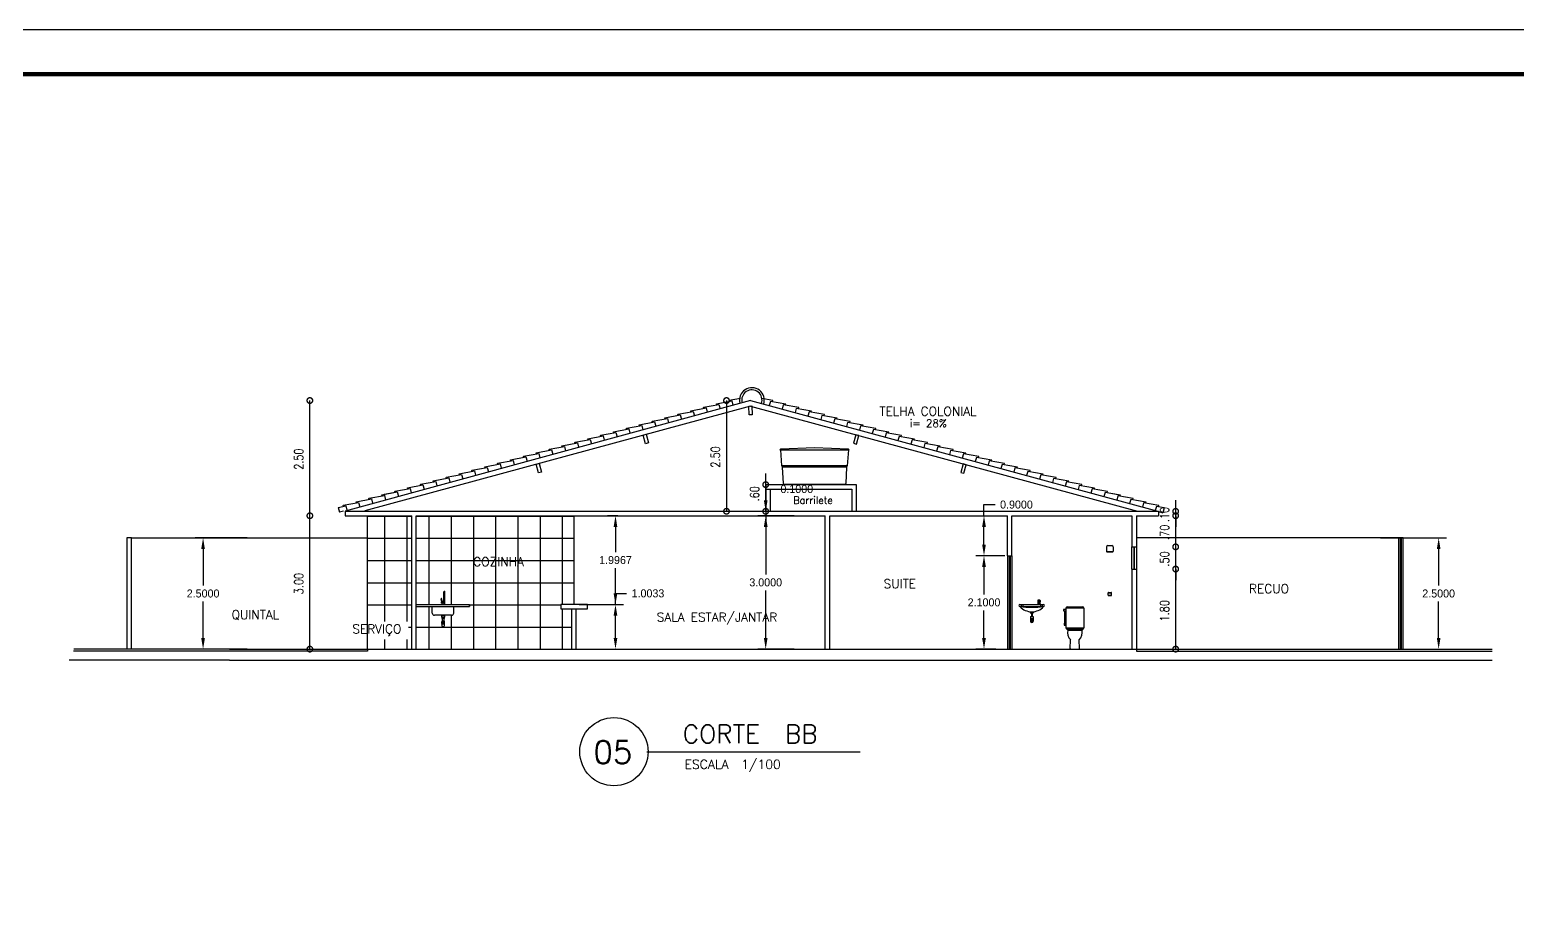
# Model space of a CAD drawing. Extents: x 1223 to 2114, y 507 to 973.
# Drawn here: x 1928.06 to 1961.52, y 643.52 to 662.98 of the extents above; entities that cross this region are included whole.
import ezdxf

# ---------------------------------------------------------------- set-up
doc = ezdxf.new("R2010")
doc.units = 0
doc.header["$MEASUREMENT"] = 0
doc.layers.get('0').update_dxf_attribs({"linetype": 'CONTINUOUS'})
doc.layers.get('DEFPOINTS').update_dxf_attribs({"linetype": 'CONTINUOUS'})
for name, color, linetype in [('BANHO_COZINHA', 7, 'CONTINUOUS'), ('CAIXA_DAGUA', 4, 'CONTINUOUS'), ('FORMATO', 4, 'CONTINUOUS'), ('JANELAS', 8, 'CONTINUOUS'), ('PAREDE', 2, 'CONTINUOUS'), ('PAREDES', 2, 'CONTINUOUS'), ('PILARES', 5, 'CONTINUOUS'), ('REBAIXO', 8, 'CONTINUOUS')]:
    doc.layers.add(name, color=color, linetype=linetype)
doc.styles.add('PADRAO_TXT', font='romans.shx')
doc.styles.add('REG80', font='romans.shx', dxfattribs={"width": 0.8, "height": 0.2})
doc.styles.add('ROMANS', font='romans', dxfattribs={"height": 0.1})
doc.dimstyles.get("Standard").update_dxf_attribs({"dimtxt": 0.18, "dimasz": 0.18, "dimexe": 0.18, "dimexo": 0.0625, "dimgap": 0.09, "dimtad": 0, "dimtih": 1, "dimtoh": 1, "dimdec": 4, "dimzin": 0, "dimdsep": 46, "dimtxsty": 'Standard', "dimcen": 0.09, "dimadec": 0, "dimazin": 0, "dimtfac": 1, "dimtdec": 4, "dimtofl": 0, "dimtmove": 0, "dimatfit": 3, "dimfxl": 0, "dimtolj": 1, "dimtzin": 0, "dimarcsym": 0})

# ---------------------------------------------------------------- blocks, each defined once
blk = doc.blocks.new('CUBA1F')
at = {"layer": 'BANHO_COZINHA'}
for p, q in [((-0.243, 0.8), (0.242, 0.8)), ((-0.243, 0.65), (-0.243, 0.8)), ((0.242, 0.65), (0.242, 0.8)), ((0.192, 0.6), (-0.193, 0.6)), ((0.14, 0.6), (-0.14, 0.6)), ((0.14, 0.6), (-0.14, 0.6)), ((0.032, 0.6), (-0.033, 0.6)), ((0.032, 0.595), (-0.033, 0.595)), ((0.032, 0.555), (-0.033, 0.555)), ((0.03, 0.452), (-0.03, 0.452)), ((0.03, 0.439), (-0.03, 0.439)), ((0.03, 0.431), (-0.03, 0.431)), ((0.03, 0.419), (-0.03, 0.419)), ((0.03, 0.41), (-0.03, 0.41)), ((0.03, 0.397), (-0.03, 0.397)), ((0.027, 0.545), (-0.027, 0.545)), ((0.027, 0.525), (-0.027, 0.525)), ((0.025, 0.47), (-0.025, 0.47))]:
    blk.add_line(p, q, dxfattribs=at)
for points in [[(-0.033, 0.6), (-0.033, 0.555)], [(-0.03, 0.452), (-0.03, 0.439)], [(-0.03, 0.431), (-0.03, 0.419)], [(-0.03, 0.41), (-0.03, 0.397)], [(-0.027, 0.545), (-0.027, 0.525)], [(-0.025, 0.555), (-0.025, 0.545)], [(-0.025, 0.47), (-0.025, 0.452)], [(-0.025, 0.439), (-0.025, 0.431)], [(-0.025, 0.419), (-0.025, 0.41)], [(-0.025, 0.397), (-0.025, 0.355)], [(-0.018, 0.525), (-0.018, 0.47)], [(0.018, 0.525), (0.018, 0.47)], [(0.025, 0.555), (0.025, 0.545)], [(0.025, 0.47), (0.025, 0.452)], [(0.025, 0.439), (0.025, 0.431)], [(0.025, 0.419), (0.025, 0.41)], [(0.025, 0.397), (0.025, 0.355)], [(0.027, 0.545), (0.027, 0.525)], [(0.03, 0.452), (0.03, 0.439)], [(0.03, 0.431), (0.03, 0.419)], [(0.03, 0.41), (0.03, 0.397)], [(0.032, 0.6), (0.032, 0.555)]]:
    blk.add_lwpolyline(points, dxfattribs=at)
for centre, radius, start, end in [((-0.193, 0.65), 0.05, 180, 270), ((0, 0.381), 0.0362, 226.3972, 313.6028), ((0.192, 0.65), 0.05, 270, 0)]:
    blk.add_arc(centre, radius, start, end, dxfattribs=at)
blk = doc.blocks.new('CXC1000L')
at = {"layer": 'CAIXA_DAGUA'}
for p, q in [((0.737, 0.425), (-0.737, 0.425)), ((0.722, 0.39), (-0.722, 0.39))]:
    blk.add_line(p, q, dxfattribs=at)
blk.add_lwpolyline([(-0.76, 0.8), (-0.78, 0.78), (0.78, 0.78), (0.76, 0.8), (0, 0.83)], close=True, dxfattribs=at)
blk.add_lwpolyline([(0.76, 0.78), (0.737, 0.425), (0.722, 0.39), (0.7, 0.027, -0.395965), (0.671, 0), (-0.671, 0, -0.395965), (-0.7, 0.027), (-0.722, 0.39), (-0.737, 0.425), (-0.76, 0.78)], format="xyb", dxfattribs=at)
blk = doc.blocks.new('VASOCXF')
at = {"layer": 'BANHO_COZINHA'}
for p, q in [((-0.195, 0.892), (-0.248, 0.892)), ((-0.248, 0.892), (-0.248, 0.862)), ((-0.248, 0.862), (-0.195, 0.862)), ((-0.223, 0.58), (-0.223, 0.862)), ((-0.195, 0.92), (-0.195, 0.48)), ((-0.193, 0.93), (0.203, 0.93)), ((-0.165, 0.95), (0.175, 0.95)), ((0.205, 0.92), (0.205, 0.48)), ((-0.195, 0.475), (0.205, 0.475)), ((-0.165, 0.45), (-0.156, 0.45)), ((-0.156, 0.45), (0.166, 0.45)), ((-0.156, 0.428), (0.166, 0.428)), ((0.166, 0.45), (0.175, 0.45)), ((-0.099, 0.01), (-0.09, 0.21)), ((-0.089, 0), (0.1, 0)), ((0.11, 0.01), (0.1, 0.21))]:
    blk.add_line(p, q, dxfattribs=at)
blk.add_lwpolyline([(-0.206, 0.58), (-0.239, 0.58), (-0.239, 0.535), (-0.206, 0.535)], close=True, dxfattribs=at)
for centre, radius, start, end in [((-0.165, 0.92), 0.03, 90, 180), ((0.175, 0.92), 0.03, 0, 90), ((-0.165, 0.48), 0.03, 180, 270), ((-0.155, 0.439), 0.0111, 95.7268, 264.2732), ((0.07, 0.377), 0.231, 167.3181, 226.3748), ((-0.059, 0.377), 0.231, 313.6252, 12.6819), ((0.165, 0.439), 0.0111, 275.7268, 84.2732), ((0.175, 0.48), 0.03, 270, 0), ((-0.089, 0.01), 0.01, 177.2737, 270), ((0.1, 0.01), 0.01, 270, 2.7263)]:
    blk.add_arc(centre, radius, start, end, dxfattribs=at)
blk = doc.blocks.new('CHUVF')
at = {"layer": 'BANHO_COZINHA'}
for p, q in [((-0.076, 2.23), (-0.076, 2.138)), ((-0.066, 2.119), (-0.073, 2.131)), ((-0.066, 2.128), (0.066, 2.128)), ((-0.066, 2.119), (0.066, 2.119)), ((-0.046, 2.26), (0.046, 2.26)), ((0.066, 2.119), (0.073, 2.131)), ((0.076, 2.23), (0.076, 2.138)), ((-0.039, 1.145), (-0.039, 1.197)), ((-0.039, 1.197), (0.039, 1.197)), ((-0.039, 1.145), (0.039, 1.145)), ((-0.029, 1.207), (0.029, 1.207)), ((-0.029, 1.135), (0.029, 1.135)), ((0.039, 1.145), (0.039, 1.197))]:
    blk.add_line(p, q, dxfattribs=at)
for centre, radius, start, end in [((-0.046, 2.23), 0.03, 90, 180), ((-0.066, 2.138), 0.01, 180, 270), ((0.046, 2.23), 0.03, 0, 90), ((0.066, 2.138), 0.01, 270, 0), ((-0.029, 1.197), 0.01, 90, 180), ((-0.029, 1.145), 0.01, 180, 270), ((0.029, 1.197), 0.01, 0, 90), ((0.029, 1.145), 0.01, 270, 360)]:
    blk.add_arc(centre, radius, start, end, dxfattribs=at)
blk = doc.blocks.new('LAVAT2F')
at = {"layer": 'BANHO_COZINHA'}
for p, q in [((-0.266, 0.8), (0.266, 0.8)), ((-0.266, 0.756), (0.266, 0.756)), ((-0.235, 0.8), (-0.235, 0.756)), ((-0.198, 0.8), (-0.198, 0.756)), ((0.136, 0.891), (0.136, 0.857)), ((0.186, 0.886), (0.136, 0.886)), ((0.186, 0.884), (0.136, 0.884)), ((0.136, 0.822), (0.136, 0.806)), ((0.186, 0.806), (0.136, 0.806)), ((0.143, 0.821), (0.154, 0.877)), ((0.179, 0.821), (0.143, 0.821)), ((0.177, 0.9), (0.145, 0.9)), ((0.148, 0.848), (0.145, 0.848)), ((0.145, 0.831), (0.145, 0.831)), ((0.15, 0.8), (0.15, 0.806)), ((0.154, 0.877), (0.167, 0.877)), ((0.179, 0.821), (0.167, 0.877)), ((0.17, 0.8), (0.17, 0.806)), ((0.177, 0.848), (0.173, 0.848)), ((0.177, 0.831), (0.177, 0.831)), ((0.186, 0.891), (0.186, 0.857)), ((0.186, 0.822), (0.186, 0.806)), ((0.198, 0.8), (0.198, 0.756)), ((0.235, 0.8), (0.235, 0.756)), ((-0.034, 0.641), (-0.034, 0.621)), ((-0.034, 0.624), (0.038, 0.624)), ((-0.034, 0.621), (-0.014, 0.601)), ((-0.034, 0.621), (0.038, 0.621)), ((-0.03, 0.491), (0.034, 0.491)), ((-0.03, 0.491), (-0.03, 0.486)), ((-0.03, 0.486), (0.034, 0.486)), ((-0.03, 0.479), (0.034, 0.479)), ((-0.03, 0.479), (-0.03, 0.474)), ((-0.03, 0.474), (0.034, 0.474)), ((-0.03, 0.466), (0.034, 0.466)), ((-0.03, 0.466), (-0.03, 0.461)), ((-0.03, 0.461), (0.034, 0.461)), ((-0.03, 0.436), (0.034, 0.436)), ((-0.03, 0.436), (-0.03, 0.431)), ((-0.03, 0.431), (0.034, 0.431)), ((-0.028, 0.531), (0.032, 0.531)), ((-0.028, 0.531), (-0.028, 0.491)), ((-0.028, 0.486), (-0.028, 0.479)), ((-0.028, 0.474), (-0.028, 0.466)), ((-0.028, 0.461), (-0.028, 0.436)), ((-0.028, 0.431), (-0.028, 0.426)), ((-0.023, 0.621), (0.027, 0.621)), ((-0.014, 0.601), (0.018, 0.601)), ((-0.008, 0.601), (-0.008, 0.531)), ((0.012, 0.601), (0.012, 0.531)), ((0.018, 0.601), (0.038, 0.621)), ((0.032, 0.531), (0.032, 0.491)), ((0.032, 0.486), (0.032, 0.479)), ((0.032, 0.474), (0.032, 0.466)), ((0.032, 0.461), (0.032, 0.436)), ((0.032, 0.431), (0.032, 0.426)), ((0.034, 0.491), (0.034, 0.486)), ((0.034, 0.479), (0.034, 0.474)), ((0.034, 0.466), (0.034, 0.461)), ((0.034, 0.436), (0.034, 0.431)), ((0.038, 0.641), (0.038, 0.621))]:
    blk.add_line(p, q, dxfattribs=at)
for centre, radius, start, end in [((-0.266, 0.778), 0.0221, 90, 270), ((0, 1.005), 0.365, 223.0946, 316.9054), ((0, 3.752), 3.009, 264.9215, 275.0785), ((0.145, 0.891), 0.009, 90, 180), ((0.145, 0.857), 0.009, 180, 270), ((0.145, 0.822), 0.009, 90, 180), ((0.161, 0.873), 0.00817, 32.9909, 147.0091), ((0.177, 0.891), 0.009, 0, 90), ((0.177, 0.857), 0.009, 270, 0), ((0.177, 0.822), 0.009, 0, 90), ((0.266, 0.778), 0.0221, 270, 90), ((0.002, 0.426), 0.03, 180, 0)]:
    blk.add_arc(centre, radius, start, end, dxfattribs=at)
blk = doc.blocks.new('*X132')
at = {"color": 0}
for p, q in [((1936.652, 652.038), (1935.652, 652.038)), ((1936.043, 649.671), (1936.043, 652.052)), ((1936.543, 649.671), (1936.543, 652.052)), ((1940.302, 652.038), (1936.752, 652.038)), ((1937.043, 650.052), (1937.043, 652.052)), ((1937.543, 650.052), (1937.543, 652.052)), ((1938.043, 649.052), (1938.043, 652.052)), ((1938.543, 649.052), (1938.543, 652.052)), ((1939.043, 649.052), (1939.043, 652.052)), ((1939.543, 649.052), (1939.543, 652.052)), ((1940.043, 650.055), (1940.043, 652.052)), ((1936.652, 651.538), (1935.652, 651.538)), ((1940.302, 651.538), (1936.752, 651.538)), ((1936.652, 651.038), (1935.652, 651.038)), ((1940.302, 651.038), (1936.752, 651.038)), ((1936.652, 650.538), (1935.652, 650.538)), ((1940.302, 650.538), (1936.752, 650.538)), ((1936.652, 650.038), (1935.652, 650.038)), ((1937.043, 649.052), (1937.043, 650.013)), ((1940.002, 650.038), (1937.952, 650.038)), ((1940.043, 649.052), (1940.043, 649.955)), ((1937.543, 649.052), (1937.543, 649.813)), ((1936.043, 649.052), (1936.043, 649.271)), ((1936.543, 649.052), (1936.543, 649.271)), ((1936.652, 649.538), (1936.579, 649.538)), ((1940.252, 649.538), (1936.752, 649.538))]:
    blk.add_line(p, q, dxfattribs=at)
blk = doc.blocks.new('*D502')
at = {"layer": 'DEFPOINTS', "color": 0, "transparency": 16777216}
for p in [(1931.955, 651.552), (1933.01, 651.552), (1933.01, 649.052)]:
    blk.add_point(p, dxfattribs=at)
at = {"layer": 'PAREDE', "color": 0, "lineweight": -2, "transparency": 16777216}
for p, q in [((1932.947, 651.552), (1931.775, 651.552)), ((1932.947, 649.052), (1931.775, 649.052))]:
    blk.add_line(p, q, dxfattribs=at)
at = {"layer": 'PAREDE', "color": 7, "lineweight": -2, "transparency": 16777216}
for p, q in [((1931.955, 651.302), (1931.955, 650.482)), ((1931.955, 649.302), (1931.955, 650.122))]:
    blk.add_line(p, q, dxfattribs=at)
at = {"layer": 'PAREDE', "color": 7, "transparency": 16777216}
for points in [[(1931.913, 651.302), (1931.996, 651.302), (1931.955, 651.552)], [(1931.913, 649.302), (1931.996, 649.302), (1931.955, 649.052)]]:
    blk.add_solid(points, dxfattribs=at)
at = {"layer": 'PAREDE', "color": 0, "transparency": 16777216, "insert": (1931.955, 650.302), "char_height": 0.18, "attachment_point": 5}
blk.add_mtext('\\A1;2.5000', dxfattribs=at)
blk = doc.blocks.new('*D503')
at = {"layer": 'DEFPOINTS', "color": 0, "transparency": 16777216}
for p in [(1958.38, 651.552), (1959.751, 651.552), (1958.38, 649.052)]:
    blk.add_point(p, dxfattribs=at)
at = {"layer": 'PAREDE', "color": 0, "lineweight": -2, "transparency": 16777216}
for p, q in [((1958.443, 651.552), (1959.931, 651.552)), ((1958.443, 649.052), (1959.931, 649.052))]:
    blk.add_line(p, q, dxfattribs=at)
at = {"layer": 'PAREDE', "color": 7, "lineweight": -2, "transparency": 16777216}
for p, q in [((1959.751, 651.302), (1959.751, 650.482)), ((1959.751, 649.302), (1959.751, 650.122))]:
    blk.add_line(p, q, dxfattribs=at)
at = {"layer": 'PAREDE', "color": 7, "transparency": 16777216}
for points in [[(1959.71, 651.302), (1959.793, 651.302), (1959.751, 651.552)], [(1959.71, 649.302), (1959.793, 649.302), (1959.751, 649.052)]]:
    blk.add_solid(points, dxfattribs=at)
at = {"layer": 'PAREDE', "color": 0, "transparency": 16777216, "insert": (1959.751, 650.302), "char_height": 0.18, "attachment_point": 5}
blk.add_mtext('\\A1;2.5000', dxfattribs=at)
blk = doc.blocks.new('*D504')
at = {"layer": 'DEFPOINTS', "color": 0, "transparency": 16777216}
for p in [(1949.523, 651.152), (1950.052, 651.152), (1949.85, 649.052)]:
    blk.add_point(p, dxfattribs=at)
at = {"layer": 'PAREDE', "color": 0, "lineweight": -2, "transparency": 16777216}
for p, q in [((1949.989, 651.152), (1949.343, 651.152)), ((1949.787, 649.052), (1949.343, 649.052))]:
    blk.add_line(p, q, dxfattribs=at)
at = {"layer": 'PAREDE', "color": 7, "lineweight": -2, "transparency": 16777216}
for p, q in [((1949.523, 650.902), (1949.523, 650.282)), ((1949.523, 649.302), (1949.523, 649.922))]:
    blk.add_line(p, q, dxfattribs=at)
at = {"layer": 'PAREDE', "color": 7, "transparency": 16777216}
for points in [[(1949.481, 650.902), (1949.565, 650.902), (1949.523, 651.152)], [(1949.481, 649.302), (1949.565, 649.302), (1949.523, 649.052)]]:
    blk.add_solid(points, dxfattribs=at)
at = {"layer": 'PAREDE', "color": 0, "transparency": 16777216, "insert": (1949.523, 650.102), "char_height": 0.18, "attachment_point": 5}
blk.add_mtext('\\A1;2.1000', dxfattribs=at)
blk = doc.blocks.new('*D505')
at = {"layer": 'DEFPOINTS', "color": 0, "transparency": 16777216}
for p in [(1949.313, 652.052), (1949.523, 652.052), (1950.052, 651.152)]:
    blk.add_point(p, dxfattribs=at)
at = {"layer": 'PAREDE', "color": 7, "lineweight": -2, "transparency": 16777216}
for p, q in [((1949.523, 652.052), (1949.523, 652.302)), ((1949.523, 652.302), (1949.773, 652.302)), ((1949.523, 651.402), (1949.523, 651.802))]:
    blk.add_line(p, q, dxfattribs=at)
at = {"layer": 'PAREDE', "color": 0, "lineweight": -2, "transparency": 16777216}
for p, q in [((1949.375, 652.052), (1949.703, 652.052)), ((1949.989, 651.152), (1949.343, 651.152))]:
    blk.add_line(p, q, dxfattribs=at)
at = {"layer": 'PAREDE', "color": 7, "transparency": 16777216}
for points in [[(1949.481, 651.802), (1949.565, 651.802), (1949.523, 652.052)], [(1949.481, 651.402), (1949.565, 651.402), (1949.523, 651.152)]]:
    blk.add_solid(points, dxfattribs=at)
at = {"layer": 'PAREDE', "color": 0, "transparency": 16777216, "insert": (1950.253, 652.302), "char_height": 0.18, "attachment_point": 5}
blk.add_mtext('\\A1;0.9000', dxfattribs=at)
blk = doc.blocks.new('*D506')
at = {"layer": 'DEFPOINTS', "color": 0, "transparency": 16777216}
for p in [(1944.612, 652.052), (1945.318, 652.052), (1945.318, 649.052)]:
    blk.add_point(p, dxfattribs=at)
at = {"layer": 'PAREDE', "color": 0, "lineweight": -2, "transparency": 16777216}
for p, q in [((1945.256, 652.052), (1944.432, 652.052)), ((1945.256, 649.052), (1944.432, 649.052))]:
    blk.add_line(p, q, dxfattribs=at)
at = {"layer": 'PAREDE', "color": 7, "lineweight": -2, "transparency": 16777216}
for p, q in [((1944.612, 651.802), (1944.612, 650.732)), ((1944.612, 649.302), (1944.612, 650.372))]:
    blk.add_line(p, q, dxfattribs=at)
at = {"layer": 'PAREDE', "color": 7, "transparency": 16777216}
for points in [[(1944.571, 651.802), (1944.654, 651.802), (1944.612, 652.052)], [(1944.571, 649.302), (1944.654, 649.302), (1944.612, 649.052)]]:
    blk.add_solid(points, dxfattribs=at)
at = {"layer": 'PAREDE', "color": 0, "transparency": 16777216, "insert": (1944.612, 650.552), "char_height": 0.18, "attachment_point": 5}
blk.add_mtext('\\A1;3.0000', dxfattribs=at)
blk = doc.blocks.new('*D507')
at = {"layer": 'DEFPOINTS', "color": 0, "transparency": 16777216}
for p in [(1944.069, 652.152), (1944.612, 652.152), (1945.318, 652.052)]:
    blk.add_point(p, dxfattribs=at)
at = {"layer": 'PAREDE', "color": 7, "lineweight": -2, "transparency": 16777216}
for p, q in [((1944.612, 652.402), (1944.612, 652.652)), ((1944.612, 652.652), (1944.862, 652.652)), ((1944.612, 651.802), (1944.612, 651.552))]:
    blk.add_line(p, q, dxfattribs=at)
at = {"layer": 'PAREDE', "color": 0, "lineweight": -2, "transparency": 16777216}
for p, q in [((1944.131, 652.152), (1944.792, 652.152)), ((1945.256, 652.052), (1944.432, 652.052))]:
    blk.add_line(p, q, dxfattribs=at)
at = {"layer": 'PAREDE', "color": 7, "transparency": 16777216}
for points in [[(1944.571, 652.402), (1944.654, 652.402), (1944.612, 652.152)], [(1944.571, 651.802), (1944.654, 651.802), (1944.612, 652.052)]]:
    blk.add_solid(points, dxfattribs=at)
at = {"layer": 'PAREDE', "color": 0, "transparency": 16777216, "insert": (1945.312, 652.652), "char_height": 0.18, "attachment_point": 5}
blk.add_mtext('\\A1;0.1000', dxfattribs=at)
blk = doc.blocks.new('_DOTSMALL')
at = {"color": 0, "linetype": 'ByBlock', "const_width": 0.5}
blk.add_lwpolyline([(-0.0625, 0, 1), (0.0625, 0, 1)], format="xyb", close=True, dxfattribs=at)
blk = doc.blocks.new('*U133')
at = {"color": 3, "style": 'REG80', "width": 0.8}
blk.add_text('.60', height=0.2, rotation=90, dxfattribs=at).set_placement((1944.462, 652.375))
blk = doc.blocks.new('*D508')
at = {"layer": 'DEFPOINTS', "color": 0, "transparency": 16777216}
for p in [(1940.352, 650.055), (1941.233, 650.055), (1940.352, 649.052)]:
    blk.add_point(p, dxfattribs=at)
at = {"layer": 'PAREDE', "color": 7, "lineweight": -2, "transparency": 16777216}
for p, q in [((1941.233, 650.055), (1941.233, 650.305)), ((1941.233, 650.305), (1941.483, 650.305)), ((1941.233, 649.302), (1941.233, 649.805))]:
    blk.add_line(p, q, dxfattribs=at)
at = {"layer": 'PAREDE', "color": 0, "lineweight": -2, "transparency": 16777216}
for p, q in [((1940.414, 650.055), (1941.413, 650.055)), ((1940.414, 649.052), (1941.413, 649.052))]:
    blk.add_line(p, q, dxfattribs=at)
at = {"layer": 'PAREDE', "color": 7, "transparency": 16777216}
for points in [[(1941.191, 649.805), (1941.274, 649.805), (1941.233, 650.055)], [(1941.191, 649.302), (1941.274, 649.302), (1941.233, 649.052)]]:
    blk.add_solid(points, dxfattribs=at)
at = {"layer": 'PAREDE', "color": 0, "transparency": 16777216, "insert": (1941.963, 650.305), "char_height": 0.18, "attachment_point": 5}
blk.add_mtext('\\A1;1.0033', dxfattribs=at)
blk = doc.blocks.new('*D509')
at = {"layer": 'DEFPOINTS', "color": 0, "transparency": 16777216}
for p in [(1941.233, 652.052), (1941.352, 652.052), (1940.352, 650.055)]:
    blk.add_point(p, dxfattribs=at)
at = {"layer": 'PAREDE', "color": 0, "lineweight": -2, "transparency": 16777216}
for p, q in [((1941.289, 652.052), (1941.053, 652.052)), ((1940.414, 650.055), (1941.413, 650.055))]:
    blk.add_line(p, q, dxfattribs=at)
at = {"layer": 'PAREDE', "color": 7, "lineweight": -2, "transparency": 16777216}
for p, q in [((1941.233, 651.802), (1941.233, 651.234)), ((1941.233, 650.305), (1941.233, 650.874))]:
    blk.add_line(p, q, dxfattribs=at)
at = {"layer": 'PAREDE', "color": 7, "transparency": 16777216}
for points in [[(1941.191, 651.802), (1941.274, 651.802), (1941.233, 652.052)], [(1941.191, 650.305), (1941.274, 650.305), (1941.233, 650.055)]]:
    blk.add_solid(points, dxfattribs=at)
at = {"layer": 'PAREDE', "color": 0, "transparency": 16777216, "insert": (1941.233, 651.054), "char_height": 0.18, "attachment_point": 5}
blk.add_mtext('\\A1;1.9967', dxfattribs=at)
blk = doc.blocks.new('*U52')
at = {"color": 3, "style": 'REG80', "width": 0.8}
blk.add_text('3.00', height=0.2, rotation=90, dxfattribs=at).set_placement((1934.207, 650.285))
blk = doc.blocks.new('*D51')
at = {"transparency": 16777216}
blk.add_line((1934.357, 649.052), (1934.357, 652.052), dxfattribs=at)
at = {"layer": 'DEFPOINTS', "color": 0, "transparency": 16777216}
for p in [(1934.357, 652.052), (1936.652, 652.052), (1936.652, 649.052)]:
    blk.add_point(p, dxfattribs=at)
at = {"transparency": 16777216, "xscale": 0.25, "yscale": 0.25, "zscale": 0.25}
for p, rotation in [((1934.357, 652.052), 90), ((1934.357, 649.052), 270)]:
    blk.add_blockref('_DOTSMALL', p, dxfattribs=dict(at, rotation=rotation))
at = {"layer": 'PILARES', "transparency": 16777216}
blk.add_blockref('*U52', (0, 0), dxfattribs=at)
blk = doc.blocks.new('*U58')
at = {"color": 3, "style": 'REG80', "width": 0.8}
blk.add_text('1.80', height=0.2, rotation=90, dxfattribs=at).set_placement((1953.685, 649.674))
blk = doc.blocks.new('*D57')
at = {"transparency": 16777216}
blk.add_line((1953.835, 649.052), (1953.835, 650.852), dxfattribs=at)
at = {"layer": 'DEFPOINTS', "color": 0, "transparency": 16777216}
for p in [(1952.952, 650.852), (1953.835, 650.852), (1952.952, 649.052)]:
    blk.add_point(p, dxfattribs=at)
at = {"transparency": 16777216, "xscale": 0.25, "yscale": 0.25, "zscale": 0.25}
for p, rotation in [((1953.835, 650.852), 90), ((1953.835, 649.052), 270)]:
    blk.add_blockref('_DOTSMALL', p, dxfattribs=dict(at, rotation=rotation))
at = {"layer": 'PILARES', "transparency": 16777216}
blk.add_blockref('*U58', (0, 0), dxfattribs=at)
blk = doc.blocks.new('*U60')
at = {"color": 3, "style": 'REG80', "width": 0.8}
blk.add_text('.50', height=0.2, rotation=90, dxfattribs=at).set_placement((1953.685, 650.908))
blk = doc.blocks.new('*D59')
at = {"transparency": 16777216}
for p, q in [((1953.835, 651.352), (1953.835, 651.602)), ((1953.835, 650.852), (1953.835, 651.352)), ((1953.835, 650.852), (1953.835, 650.602))]:
    blk.add_line(p, q, dxfattribs=at)
at = {"layer": 'DEFPOINTS', "color": 0, "transparency": 16777216}
for p in [(1952.952, 651.352), (1953.835, 651.352), (1952.952, 650.852)]:
    blk.add_point(p, dxfattribs=at)
at = {"transparency": 16777216, "xscale": 0.25, "yscale": 0.25, "zscale": 0.25}
for p, rotation in [((1953.835, 651.352), 270), ((1953.835, 650.852), 90)]:
    blk.add_blockref('_DOTSMALL', p, dxfattribs=dict(at, rotation=rotation))
at = {"layer": 'PILARES', "transparency": 16777216}
blk.add_blockref('*U60', (0, 0), dxfattribs=at)
blk = doc.blocks.new('*U62')
at = {"color": 3, "style": 'REG80', "width": 0.8}
blk.add_text('.70', height=0.2, rotation=90, dxfattribs=at).set_placement((1953.685, 651.508))
blk = doc.blocks.new('*D61')
at = {"transparency": 16777216}
blk.add_line((1953.835, 651.352), (1953.835, 652.052), dxfattribs=at)
at = {"layer": 'DEFPOINTS', "color": 0, "transparency": 16777216}
for p in [(1952.952, 652.052), (1953.835, 652.052), (1952.952, 651.352)]:
    blk.add_point(p, dxfattribs=at)
at = {"transparency": 16777216, "xscale": 0.25, "yscale": 0.25, "zscale": 0.25}
for p, rotation in [((1953.835, 652.052), 90), ((1953.835, 651.352), 270)]:
    blk.add_blockref('_DOTSMALL', p, dxfattribs=dict(at, rotation=rotation))
at = {"layer": 'PILARES', "transparency": 16777216}
blk.add_blockref('*U62', (0, 0), dxfattribs=at)
blk = doc.blocks.new('*U64')
at = {"color": 3, "style": 'REG80', "width": 0.8}
blk.add_text('.10', height=0.2, rotation=90, dxfattribs=at).set_placement((1953.685, 651.907))
blk = doc.blocks.new('*D63')
at = {"transparency": 16777216}
for p, q in [((1953.835, 652.151), (1953.835, 652.401)), ((1953.835, 652.052), (1953.835, 652.151)), ((1953.835, 652.052), (1953.835, 651.802))]:
    blk.add_line(p, q, dxfattribs=at)
at = {"layer": 'DEFPOINTS', "color": 0, "transparency": 16777216}
for p in [(1952.952, 652.052), (1952.978, 652.151), (1953.835, 652.151)]:
    blk.add_point(p, dxfattribs=at)
at = {"transparency": 16777216, "xscale": 0.25, "yscale": 0.25, "zscale": 0.25}
for p, rotation in [((1953.835, 652.151), 270), ((1953.835, 652.052), 90)]:
    blk.add_blockref('_DOTSMALL', p, dxfattribs=dict(at, rotation=rotation))
at = {"layer": 'PILARES', "transparency": 16777216}
blk.add_blockref('*U64', (0, 0), dxfattribs=at)

msp = doc.modelspace()

# ---------------------------------------------------------------- linework, layer by layer
msp.add_line((1934.35682, 652.05206), (1934.35682, 654.6434))
at = {"color": 7, "linetype": 'ByBlock'}
for p, q in [((1943.72992, 654.6434), (1943.72992, 652.15206)), ((1944.61227, 652.75206), (1944.61227, 653.00206)), ((1944.61227, 652.15206), (1944.61227, 652.75206)), ((1944.61227, 652.15206), (1944.61227, 651.90206))]:
    msp.add_line(p, q, dxfattribs=at)
at = {"layer": 'BANHO_COZINHA'}
for p, q in [((1937.37401, 650.10759), (1937.37401, 650.34231)), ((1937.37401, 650.29005), (1937.3966, 650.29005)), ((1937.37628, 650.29252), (1937.37628, 650.34231)), ((1937.37628, 650.29252), (1937.39432, 650.29252)), ((1937.39432, 650.29252), (1937.39432, 650.34231)), ((1937.3966, 650.05206), (1937.3966, 650.34231)), ((1936.75167, 650.05206), (1937.95167, 650.05206)), ((1936.75167, 650.01271), (1936.75167, 650.05206)), ((1936.75167, 650.01271), (1937.95167, 650.01271)), ((1937.32674, 650.10759), (1937.30843, 650.18456)), ((1937.33776, 650.10759), (1937.31886, 650.18704)), ((1937.95167, 650.01271), (1937.95167, 650.05206)), ((1937.95167, 650.05206), (1937.95167, 650.01271))]:
    msp.add_line(p, q, dxfattribs=at)
for points in [[(1937.3856, 650.08351), (1937.31714, 650.08351), (1937.31714, 650.10759), (1937.3856, 650.10759)], [(1937.38584, 650.08351), (1937.31738, 650.08351), (1937.31738, 650.10759), (1937.38584, 650.10759)], [(1937.36522, 650.10759), (1937.33751, 650.10759), (1937.33751, 650.12312), (1937.36522, 650.12312)], [(1937.36547, 650.10759), (1937.33776, 650.10759), (1937.33776, 650.12312), (1937.36547, 650.12312)]]:
    msp.add_lwpolyline(points, close=True, dxfattribs=at)
for points in [[(1937.38085, 650.05206), (1937.38085, 650.08351), (1937.3238, 650.08351), (1937.3238, 650.05206)], [(1937.38109, 650.05206), (1937.38109, 650.08351), (1937.32404, 650.08351), (1937.32404, 650.05206)]]:
    msp.add_lwpolyline(points, dxfattribs=at)
for centre, radius, start, end in [((1937.38531, 650.34231), 0.01129, 0, 180), ((1937.38531, 650.34231), 0.00883, 0, 180), ((1937.31364, 650.1858), 0.00536, 13.379466, 193.379466)]:
    msp.add_arc(centre, radius, start, end, dxfattribs=at)
at = {"layer": 'DEFPOINTS', "color": 0, "linetype": 'ByBlock'}
for p in [(1944.26995, 654.6434), (1944.61227, 652.75206), (1944.61227, 652.75206), (1946.54771, 652.65206), (1946.54771, 652.65206), (1946.64771, 652.75206), (1943.72992, 652.15206), (1944.06862, 652.15206), (1944.06862, 652.15206)]:
    msp.add_point(p, dxfattribs=at)
at = {"layer": 'FORMATO'}
for p, q in [((1958.95167, 651.55206), (1958.85167, 651.55206)), ((1958.85167, 651.55206), (1958.85167, 649.05206)), ((1958.89167, 649.05206), (1958.89167, 651.55206)), ((1958.91167, 651.55206), (1958.91167, 649.05206)), ((1958.95167, 649.05206), (1958.95167, 651.55206))]:
    msp.add_line(p, q, dxfattribs=at)
msp.add_lwpolyline([(1900.40266, 603.5837), (1982.00266, 603.5837), (1982.00266, 662.9837), (1900.40266, 662.9837)], close=True, dxfattribs=at)
at = {"layer": 'FORMATO', "const_width": 0.1}
msp.add_lwpolyline([(1901.40266, 604.5837), (1981.00266, 604.5837), (1981.00266, 661.9837), (1901.40266, 661.9837)], close=True, dxfattribs=at)
at = {"layer": 'JANELAS'}
for p, q in [((1935.65167, 649.05206), (1935.65167, 652.05206)), ((1930.34167, 651.55206), (1935.65167, 651.55206)), ((1958.85167, 651.55206), (1952.95167, 651.55206)), ((1935.65167, 649.00206), (1929.03869, 649.00206)), ((1935.65167, 649.05206), (1935.65167, 649.05206)), ((1935.65167, 649.05206), (1935.65167, 649.00206)), ((1941.93616, 646.74387), (1946.73814, 646.74387))]:
    msp.add_line(p, q, dxfattribs=at)
msp.add_circle((1941.19769, 646.74387), 0.76764, dxfattribs=at)
at = {"layer": 'PAREDE'}
for p, q in [((1935.15167, 652.15206), (1953.45167, 652.15206)), ((1935.15167, 652.15206), (1935.15167, 652.05206)), ((1935.15167, 652.05206), (1936.65167, 652.05206)), ((1936.65167, 649.05206), (1936.65167, 652.05206)), ((1936.75167, 649.05206), (1936.75167, 652.05206)), ((1936.75167, 652.05206), (1945.95167, 652.05206)), ((1945.95167, 649.05206), (1945.95167, 652.05206)), ((1946.05167, 649.05206), (1946.05167, 652.05206)), ((1946.05167, 652.05206), (1950.05167, 652.05206)), ((1950.05167, 651.15206), (1950.05167, 652.05206)), ((1950.15167, 651.15206), (1950.15167, 652.05206)), ((1950.15167, 652.05206), (1952.85167, 652.05206)), ((1952.85167, 652.05206), (1952.85167, 651.35206)), ((1952.95167, 652.05206), (1952.95167, 651.35206)), ((1952.95167, 652.05206), (1953.45167, 652.05206)), ((1953.45167, 652.15206), (1953.45167, 652.05206)), ((1930.34167, 651.55206), (1930.24167, 651.55206)), ((1930.24167, 651.55206), (1930.24167, 649.05206)), ((1930.34167, 649.05206), (1930.34167, 651.55206)), ((1952.85167, 651.35206), (1952.95167, 651.35206)), ((1950.05167, 651.15206), (1950.15167, 651.15206)), ((1952.85167, 650.85206), (1952.95167, 650.85206)), ((1952.85167, 650.85206), (1952.85167, 649.05206)), ((1952.95167, 650.85206), (1952.95167, 649.05206)), ((1932.55167, 649.05206), (1929.0469, 649.05206)), ((1932.55167, 649.05206), (1956.05167, 649.05206)), ((1956.05167, 649.05206), (1960.95167, 649.05206)), ((1932.55167, 648.80206), (1928.9402, 648.80206)), ((1932.55167, 648.80206), (1956.05167, 648.80206)), ((1956.05167, 648.80206), (1960.95167, 648.80206))]:
    msp.add_line(p, q, dxfattribs=at)
at = {"layer": 'REBAIXO'}
for p, q in [((1944.26995, 654.6434), (1935.15167, 652.15206)), ((1943.50306, 654.57144), (1943.84867, 654.63435)), ((1943.50981, 654.54663), (1943.50306, 654.57144)), ((1943.79255, 654.65018), (1944.04597, 654.6963)), ((1943.7993, 654.62536), (1943.79255, 654.65018)), ((1943.84867, 654.63435), (1943.87491, 654.53786)), ((1944.26995, 654.6434), (1953.43007, 652.15206)), ((1944.77515, 654.64072), (1944.52173, 654.68685)), ((1944.71903, 654.62489), (1944.69279, 654.5284)), ((1945.06464, 654.56199), (1944.71903, 654.62489)), ((1944.7684, 654.61591), (1944.77515, 654.64072)), ((1945.05789, 654.53717), (1945.06464, 654.56199)), ((1944.26646, 654.51999), (1935.59488, 652.16152)), ((1942.05564, 654.17778), (1942.40125, 654.24069)), ((1942.34513, 654.25651), (1942.69073, 654.31942)), ((1942.35188, 654.2317), (1942.34513, 654.25651)), ((1942.40125, 654.24069), (1942.42749, 654.14419)), ((1942.63461, 654.33524), (1942.98022, 654.39815)), ((1942.64136, 654.31043), (1942.63461, 654.33524)), ((1942.69073, 654.31942), (1942.71698, 654.22292)), ((1942.9241, 654.41398), (1943.2697, 654.47688)), ((1942.93084, 654.38916), (1942.9241, 654.41398)), ((1942.98022, 654.39815), (1943.00646, 654.30166)), ((1943.21358, 654.49271), (1943.55918, 654.55562)), ((1943.22033, 654.4679), (1943.21358, 654.49271)), ((1943.2697, 654.47688), (1943.29594, 654.38039)), ((1943.2697, 654.47688), (1943.29594, 654.38039)), ((1943.55918, 654.55562), (1943.58543, 654.45912)), ((1944.26646, 654.51999), (1952.97282, 652.15206)), ((1945.00852, 654.54616), (1944.98227, 654.44966)), ((1945.35412, 654.48325), (1945.00852, 654.54616)), ((1945.298, 654.46743), (1945.27176, 654.37093)), ((1945.298, 654.46743), (1945.27176, 654.37093)), ((1945.64361, 654.40452), (1945.298, 654.46743)), ((1945.34737, 654.45844), (1945.35412, 654.48325)), ((1945.58748, 654.38869), (1945.56124, 654.2922)), ((1945.93309, 654.32579), (1945.58748, 654.38869)), ((1945.63686, 654.37971), (1945.64361, 654.40452)), ((1945.87697, 654.30996), (1945.85072, 654.21347)), ((1946.22257, 654.24705), (1945.87697, 654.30996)), ((1945.92634, 654.30097), (1945.93309, 654.32579)), ((1946.16645, 654.23123), (1946.14021, 654.13473)), ((1946.51206, 654.16832), (1946.16645, 654.23123)), ((1946.21583, 654.22224), (1946.22257, 654.24705)), ((1940.89771, 653.86285), (1941.24331, 653.92575)), ((1941.18719, 653.94158), (1941.53279, 654.00449)), ((1941.19394, 653.91677), (1941.18719, 653.94158)), ((1941.24331, 653.92575), (1941.26955, 653.82926)), ((1941.24331, 653.92575), (1941.26955, 653.82926)), ((1941.47667, 654.02031), (1941.82228, 654.08322)), ((1941.48342, 653.9955), (1941.47667, 654.02031)), ((1941.53279, 654.00449), (1941.55904, 653.90799)), ((1941.53279, 654.00449), (1941.55904, 653.90799)), ((1941.76616, 654.09905), (1942.11176, 654.16195)), ((1941.77291, 654.07423), (1941.76616, 654.09905)), ((1941.82228, 654.08322), (1941.84852, 653.98672)), ((1942.06239, 654.15297), (1942.05564, 654.17778)), ((1942.11176, 654.16195), (1942.13801, 654.06546)), ((1946.45594, 654.15249), (1946.42969, 654.056)), ((1946.80154, 654.08959), (1946.45594, 654.15249)), ((1946.50531, 654.14351), (1946.51206, 654.16832)), ((1946.74542, 654.07376), (1946.71918, 653.97727)), ((1947.09103, 654.01085), (1946.74542, 654.07376)), ((1946.79479, 654.06477), (1946.80154, 654.08959)), ((1947.03491, 653.99503), (1947.00866, 653.89853)), ((1947.03491, 653.99503), (1947.00866, 653.89853)), ((1947.38051, 653.93212), (1947.03491, 653.99503)), ((1947.08428, 653.98604), (1947.09103, 654.01085)), ((1947.32439, 653.9163), (1947.29815, 653.8198)), ((1947.32439, 653.9163), (1947.29815, 653.8198)), ((1947.66999, 653.85339), (1947.32439, 653.9163)), ((1947.37376, 653.90731), (1947.38051, 653.93212)), ((1939.73977, 653.54792), (1940.08537, 653.61082)), ((1940.02925, 653.62665), (1940.37486, 653.68955)), ((1940.036, 653.60184), (1940.02925, 653.62665)), ((1940.08537, 653.61082), (1940.11162, 653.51433)), ((1940.31874, 653.70538), (1940.66434, 653.76829)), ((1940.32549, 653.68057), (1940.31874, 653.70538)), ((1940.37486, 653.68955), (1940.4011, 653.59306)), ((1940.60822, 653.78411), (1940.95383, 653.84702)), ((1940.61497, 653.7593), (1940.60822, 653.78411)), ((1940.66434, 653.76829), (1940.69059, 653.67179)), ((1940.90445, 653.83803), (1940.89771, 653.86285)), ((1940.95383, 653.84702), (1940.98007, 653.75053)), ((1947.61387, 653.83756), (1947.58763, 653.74107)), ((1947.95948, 653.77466), (1947.61387, 653.83756)), ((1947.66325, 653.82858), (1947.66999, 653.85339)), ((1947.90336, 653.75883), (1947.87711, 653.66234)), ((1948.24896, 653.69592), (1947.90336, 653.75883)), ((1947.95273, 653.74984), (1947.95948, 653.77466)), ((1948.19284, 653.6801), (1948.1666, 653.5836)), ((1948.53845, 653.61719), (1948.19284, 653.6801)), ((1948.24221, 653.67111), (1948.24896, 653.69592)), ((1948.48233, 653.60136), (1948.45608, 653.50487)), ((1948.82793, 653.53846), (1948.48233, 653.60136)), ((1948.5317, 653.59238), (1948.53845, 653.61719)), ((1938.58183, 653.23298), (1938.92744, 653.29589)), ((1938.58858, 653.20817), (1938.58183, 653.23298)), ((1938.87132, 653.31172), (1939.21692, 653.37462)), ((1938.87806, 653.2869), (1938.87132, 653.31172)), ((1938.92744, 653.29589), (1938.95368, 653.1994)), ((1939.1608, 653.39045), (1939.5064, 653.45336)), ((1939.16755, 653.36564), (1939.1608, 653.39045)), ((1939.21692, 653.37462), (1939.24317, 653.27813)), ((1939.45028, 653.46918), (1939.79589, 653.53209)), ((1939.45703, 653.44437), (1939.45028, 653.46918)), ((1939.5064, 653.45336), (1939.53265, 653.35686)), ((1939.5064, 653.45336), (1939.53265, 653.35686)), ((1939.74652, 653.5231), (1939.73977, 653.54792)), ((1939.79589, 653.53209), (1939.82213, 653.43559)), ((1948.77181, 653.52263), (1948.74557, 653.42614)), ((1949.11742, 653.45972), (1948.77181, 653.52263)), ((1948.82118, 653.51364), (1948.82793, 653.53846)), ((1949.0613, 653.4439), (1949.03505, 653.3474)), ((1949.0613, 653.4439), (1949.03505, 653.3474)), ((1949.4069, 653.38099), (1949.0613, 653.4439)), ((1949.11067, 653.43491), (1949.11742, 653.45972)), ((1949.35078, 653.36517), (1949.32454, 653.26867)), ((1949.69638, 653.30226), (1949.35078, 653.36517)), ((1949.40015, 653.35618), (1949.4069, 653.38099)), ((1949.64026, 653.28643), (1949.61402, 653.18994)), ((1949.98587, 653.22353), (1949.64026, 653.28643)), ((1949.68964, 653.27745), (1949.69638, 653.30226)), ((1949.97912, 653.19871), (1949.98587, 653.22353)), ((1937.13441, 652.83932), (1937.48002, 652.90223)), ((1937.42389, 652.91805), (1937.7695, 652.98096)), ((1937.43064, 652.89324), (1937.42389, 652.91805)), ((1937.43064, 652.89324), (1937.42389, 652.91805)), ((1937.48002, 652.90223), (1937.50626, 652.80573)), ((1937.48002, 652.90223), (1937.50626, 652.80573)), ((1937.71338, 652.99678), (1938.05898, 653.05969)), ((1937.72013, 652.97197), (1937.71338, 652.99678)), ((1937.7695, 652.98096), (1937.79574, 652.88446)), ((1938.00286, 653.07552), (1938.34847, 653.13842)), ((1938.00961, 653.0507), (1938.00286, 653.07552)), ((1938.05898, 653.05969), (1938.08523, 652.9632)), ((1938.29235, 653.15425), (1938.63795, 653.21716)), ((1938.2991, 653.12944), (1938.29235, 653.15425)), ((1938.34847, 653.13842), (1938.37471, 653.04193)), ((1938.63795, 653.21716), (1938.6642, 653.12066)), ((1949.92975, 653.2077), (1949.9035, 653.1112)), ((1950.27535, 653.14479), (1949.92975, 653.2077)), ((1950.21923, 653.12897), (1950.19299, 653.03247)), ((1950.56484, 653.06606), (1950.21923, 653.12897)), ((1950.2686, 653.11998), (1950.27535, 653.14479)), ((1950.50872, 653.05023), (1950.48247, 652.95374)), ((1950.85432, 652.98733), (1950.50872, 653.05023)), ((1950.55809, 653.04125), (1950.56484, 653.06606)), ((1950.7982, 652.9715), (1950.77196, 652.87501)), ((1951.14381, 652.90859), (1950.7982, 652.9715)), ((1950.84757, 652.96251), (1950.85432, 652.98733)), ((1951.08769, 652.89277), (1951.06144, 652.79627)), ((1951.08769, 652.89277), (1951.06144, 652.79627)), ((1951.43329, 652.82986), (1951.08769, 652.89277)), ((1951.13706, 652.88378), (1951.14381, 652.90859)), ((1951.13706, 652.88378), (1951.14381, 652.90859)), ((1935.97647, 652.52439), (1936.32208, 652.58729)), ((1936.02585, 652.53337), (1936.32208, 652.58729)), ((1936.26596, 652.60312), (1936.61156, 652.66603)), ((1936.27271, 652.57831), (1936.26596, 652.60312)), ((1936.27271, 652.57831), (1936.26596, 652.60312)), ((1936.27271, 652.57831), (1936.26596, 652.60312)), ((1936.27271, 652.57831), (1936.26596, 652.60312)), ((1936.32208, 652.58729), (1936.34832, 652.4908)), ((1936.32208, 652.58729), (1936.34832, 652.4908)), ((1936.32208, 652.58729), (1936.34832, 652.4908)), ((1936.32208, 652.58729), (1936.34832, 652.4908)), ((1936.55544, 652.68185), (1936.90105, 652.74476)), ((1936.56219, 652.65704), (1936.55544, 652.68185)), ((1936.61156, 652.66603), (1936.63781, 652.56953)), ((1936.84493, 652.76059), (1937.19053, 652.82349)), ((1936.85167, 652.73577), (1936.84493, 652.76059)), ((1936.90105, 652.74476), (1936.92729, 652.64827)), ((1937.14116, 652.81451), (1937.13441, 652.83932)), ((1937.19053, 652.82349), (1937.21678, 652.727)), ((1944.61227, 652.75206), (1946.64771, 652.75206)), ((1944.61227, 652.75206), (1944.61227, 652.16195)), ((1944.71227, 652.65206), (1946.54771, 652.65206)), ((1944.71227, 652.65206), (1944.71227, 652.16195)), ((1946.54771, 652.65206), (1946.54771, 652.15206)), ((1946.64771, 652.75206), (1946.64771, 652.15206)), ((1951.37717, 652.81403), (1951.35093, 652.71754)), ((1951.72277, 652.75113), (1951.37717, 652.81403)), ((1951.42654, 652.80505), (1951.43329, 652.82986)), ((1951.66665, 652.7353), (1951.64041, 652.63881)), ((1952.01226, 652.6724), (1951.66665, 652.7353)), ((1951.71603, 652.72632), (1951.72277, 652.75113)), ((1951.95614, 652.65657), (1951.92989, 652.56007)), ((1952.30174, 652.59366), (1951.95614, 652.65657)), ((1952.00551, 652.64758), (1952.01226, 652.6724)), ((1952.24562, 652.57784), (1952.21938, 652.48134)), ((1952.24562, 652.57784), (1952.21938, 652.48134)), ((1952.24562, 652.57784), (1952.21938, 652.48134)), ((1952.24562, 652.57784), (1952.21938, 652.48134)), ((1952.54185, 652.52392), (1952.24562, 652.57784)), ((1952.59123, 652.51493), (1952.24562, 652.57784)), ((1952.29499, 652.56885), (1952.30174, 652.59366)), ((1952.29499, 652.56885), (1952.30174, 652.59366)), ((1952.29499, 652.56885), (1952.30174, 652.59366)), ((1952.29499, 652.56885), (1952.30174, 652.59366)), ((1934.99084, 652.24082), (1935.16414, 652.27236)), ((1934.99084, 652.24082), (1935.02103, 652.12981)), ((1935.10802, 652.28819), (1935.45363, 652.3511)), ((1935.11477, 652.26338), (1935.10802, 652.28819)), ((1935.11477, 652.26338), (1935.10802, 652.28819)), ((1935.16414, 652.27236), (1935.19039, 652.17587)), ((1935.16414, 652.27236), (1935.19039, 652.17587)), ((1935.3975, 652.36692), (1935.74311, 652.42983)), ((1935.40425, 652.34211), (1935.3975, 652.36692)), ((1935.45363, 652.3511), (1935.47987, 652.2546)), ((1935.68699, 652.44565), (1936.03259, 652.50856)), ((1935.69374, 652.42084), (1935.68699, 652.44565)), ((1935.74311, 652.42983), (1935.76935, 652.33333)), ((1935.98322, 652.49957), (1935.97647, 652.52439)), ((1936.02585, 652.53337), (1936.05884, 652.41207)), ((1936.03259, 652.50856), (1936.05884, 652.41207)), ((1952.54185, 652.52392), (1952.50886, 652.40261)), ((1952.53511, 652.4991), (1952.50886, 652.40261)), ((1952.88071, 652.4362), (1952.53511, 652.4991)), ((1952.58448, 652.49012), (1952.59123, 652.51493)), ((1952.82459, 652.42037), (1952.79835, 652.32388)), ((1953.1702, 652.35746), (1952.82459, 652.42037)), ((1952.87396, 652.41138), (1952.88071, 652.4362)), ((1953.11407, 652.34164), (1953.08783, 652.24514)), ((1953.45968, 652.27873), (1953.11407, 652.34164)), ((1953.16345, 652.33265), (1953.1702, 652.35746)), ((1953.40356, 652.2629), (1953.37731, 652.16641)), ((1953.40356, 652.2629), (1953.37731, 652.16641)), ((1953.57687, 652.23136), (1953.40356, 652.2629)), ((1953.45293, 652.25392), (1953.45968, 652.27873)), ((1953.45293, 652.25392), (1953.45968, 652.27873)), ((1953.57687, 652.23136), (1953.54667, 652.12035)), ((1935.11603, 652.15565), (1935.02103, 652.12981)), ((1940.30167, 650.05539), (1940.30167, 652.05206)), ((1953.45167, 652.14619), (1953.54667, 652.12035)), ((1952.85167, 650.85206), (1952.85167, 651.35206)), ((1952.89167, 651.35206), (1952.89167, 650.85206)), ((1952.91167, 650.85206), (1952.91167, 651.35206)), ((1952.95167, 651.35206), (1952.95167, 650.85206)), ((1950.05167, 651.15206), (1950.05167, 649.05206)), ((1950.09167, 651.15206), (1950.09167, 649.05206)), ((1950.11167, 651.15206), (1950.11167, 649.05206)), ((1950.15167, 651.15206), (1950.15167, 649.05206)), ((1940.25167, 649.05206), (1940.25167, 649.95539)), ((1940.35167, 649.05206), (1940.35167, 649.95539)), ((1952.95167, 649.05206), (1952.95167, 649.00206)), ((1952.95167, 649.00206), (1960.95167, 649.00206))]:
    msp.add_line(p, q, dxfattribs=at)
for points in [[(1944.30643, 654.32092), (1944.23645, 654.31918), (1944.23147, 654.51912), (1944.30145, 654.52086)], [(1941.97888, 653.69069), (1941.91141, 653.67207), (1941.85821, 653.86487), (1941.92569, 653.88349)], [(1946.58882, 653.68123), (1946.65629, 653.66261), (1946.70949, 653.85541), (1946.64201, 653.87403)], [(1939.56652, 653.03458), (1939.49904, 653.01596), (1939.44584, 653.20876), (1939.51332, 653.22738)], [(1949.00119, 653.02512), (1949.06866, 653.00651), (1949.12186, 653.1993), (1949.05438, 653.21792)], [(1940.00167, 650.05539), (1940.00167, 649.95539), (1940.60167, 649.95539), (1940.60167, 650.05539)]]:
    msp.add_lwpolyline(points, close=True, dxfattribs=at)
for radius in [0.27878, 0.22878]:
    msp.add_arc((1944.30124, 654.65381), radius, 340.20882, 195.215076, dxfattribs=at)

# ---------------------------------------------------------------- block references
at = {"xscale": 0.25, "yscale": 0.25, "zscale": 0.25}
for p, rotation in [((1934.35682, 654.6434), 90), ((1934.35682, 652.05206), 270)]:
    msp.add_blockref('_DOTSMALL', p, dxfattribs=dict(at, rotation=rotation))
at = {"color": 7, "linetype": 'ByBlock', "xscale": 0.25, "yscale": 0.25, "zscale": 0.25}
for p, rotation in [((1943.72992, 654.6434), 90), ((1944.61227, 652.75206), 270), ((1943.72992, 652.15206), 270), ((1944.61227, 652.15206), 90)]:
    msp.add_blockref('_DOTSMALL', p, dxfattribs=dict(at, rotation=rotation))
at = {"layer": 'PILARES'}
msp.add_blockref('*U133', (0, 0), dxfattribs=at)
at = {"layer": 'REBAIXO'}
for name, p in [('CXC1000L', (1945.71101, 652.75206)), ('CHUVF', (1952.35238, 649.11961)), ('CUBA1F', (1937.35167, 649.21271)), ('LAVAT2F', (1950.5978, 649.25206)), ('VASOCXF', (1951.5622, 649.05206))]:
    msp.add_blockref(name, p, dxfattribs=at)
at = {"layer": 'REBAIXO', "linetype": 'Continuous'}
msp.add_blockref('*X132', (0, 0), dxfattribs=at)

# ---------------------------------------------------------------- texts
at = {"color": 3, "style": 'REG80', "width": 0.8}
msp.add_text('2.50', height=0.2, rotation=90, dxfattribs=at).set_placement((1934.20682, 653.08487))
at = {"layer": 'JANELAS'}
for s, height, style, p in [('i= 28%', 0.17, 'PADRAO_TXT', (1947.85319, 654.04722)), (' ESCALA  1/100', 0.2047032, 'ROMANS', (1942.64505, 646.35689))]:
    msp.add_text(s, height=height, dxfattribs=dict(at, style=style)).set_placement(p)
at = {"layer": 'PAREDE'}
for s, height, style, p in [('TELHA COLONIAL', 0.2, 'PADRAO_TXT', (1947.17098, 654.30222)), ('COZINHA', 0.2, 'PADRAO_TXT', (1938.03032, 650.91811)), ('SUITE', 0.2, 'PADRAO_TXT', (1947.26401, 650.42193)), ('RECUO', 0.2, 'PADRAO_TXT', (1955.48384, 650.31165)), ('QUINTAL', 0.2, 'PADRAO_TXT', (1932.59613, 649.72685)), ('SALA ESTAR/JANTAR', 0.2, 'PADRAO_TXT', (1942.16216, 649.67061)), ('SERVIÇO', 0.2, 'PADRAO_TXT', (1935.31197, 649.40473)), ('05', 0.511758, 'ROMANS', (1940.73604, 646.47824))]:
    msp.add_text(s, height=height, dxfattribs=dict(at, style=style)).set_placement(p)
at = {"layer": 'PAREDE', "color": 3, "style": 'REG80', "width": 0.8}
msp.add_text('2.50', height=0.2, rotation=90, dxfattribs=at).set_placement((1943.57992, 653.13487))
at = {"layer": 'PAREDES', "style": 'ROMANS'}
msp.add_text('CORTE  BB', height=0.409406, dxfattribs=at).set_placement((1942.74535, 646.93867))
at = {"layer": 'REBAIXO', "style": 'PADRAO_TXT'}
msp.add_text('Barrilete', height=0.16, dxfattribs=at).set_placement((1945.23172, 652.32177))

# ---------------------------------------------------------------- dimensions: what is measured, and where the dimension line sits
for base, p1, p2, picture, middle in [((1953.83466, 652.15053), (1952.95167, 652.05206), (1952.97845, 652.15053), '*D63', (1953.58466, 652.1013)), ((1934.35682, 652.05206), (1936.65167, 649.05206), (1936.65167, 652.05206), '*D51', (1934.10682, 650.55206)), ((1953.83466, 652.05206), (1952.95167, 651.35206), (1952.95167, 652.05206), '*D61', (1953.58466, 651.70206)), ((1953.83466, 651.35206), (1952.95167, 650.85206), (1952.95167, 651.35206), '*D59', (1953.58466, 651.10206)), ((1953.83466, 650.85206), (1952.95167, 649.05206), (1952.95167, 650.85206), '*D57', (1953.58466, 649.95206))]:
    dim = msp.add_linear_dim(base=base, p1=p1, p2=p2, angle=90, dimstyle='Standard')
    dim.commit()
    dim.dimension.update_dxf_attribs({"geometry": picture, "text_midpoint": middle})
at = {"layer": 'PAREDE'}
for base, p1, p2, picture, middle in [((1944.61227, 652.15206), (1945.31832, 652.05206), (1944.06862, 652.15206), '*D507', (1945.31227, 652.65206)), ((1949.52291, 652.05206), (1950.05167, 651.15206), (1949.31268, 652.05206), '*D505', (1950.25291, 652.30206)), ((1941.2328, 652.05206), (1940.35167, 650.05539), (1941.35167, 652.05206), '*D509', (1941.2328, 651.05373)), ((1944.61227, 652.05206), (1945.31832, 649.05206), (1945.31832, 652.05206), '*D506', (1944.61227, 650.55206)), ((1931.95481, 651.55206), (1933.00975, 649.05206), (1933.00975, 651.55206), '*D502', (1931.95481, 650.30206)), ((1959.75147, 651.55206), (1958.38005, 649.05206), (1958.38005, 651.55206), '*D503', (1959.75147, 650.30206)), ((1949.52291, 651.15206), (1949.84993, 649.05206), (1950.05167, 651.15206), '*D504', (1949.52291, 650.10206)), ((1941.2328, 650.05539), (1940.35167, 649.05206), (1940.35167, 650.05539), '*D508', (1941.9628, 650.30539))]:
    dim = msp.add_linear_dim(base=base, p1=p1, p2=p2, angle=90, dimstyle='Standard', override={"dimasz": 0.25, "dimlfac": 1, "dimclrd": 7}, dxfattribs=at)
    dim.commit()
    dim.dimension.update_dxf_attribs({"geometry": picture, "text_midpoint": middle})

doc.saveas('drawing.dxf')
